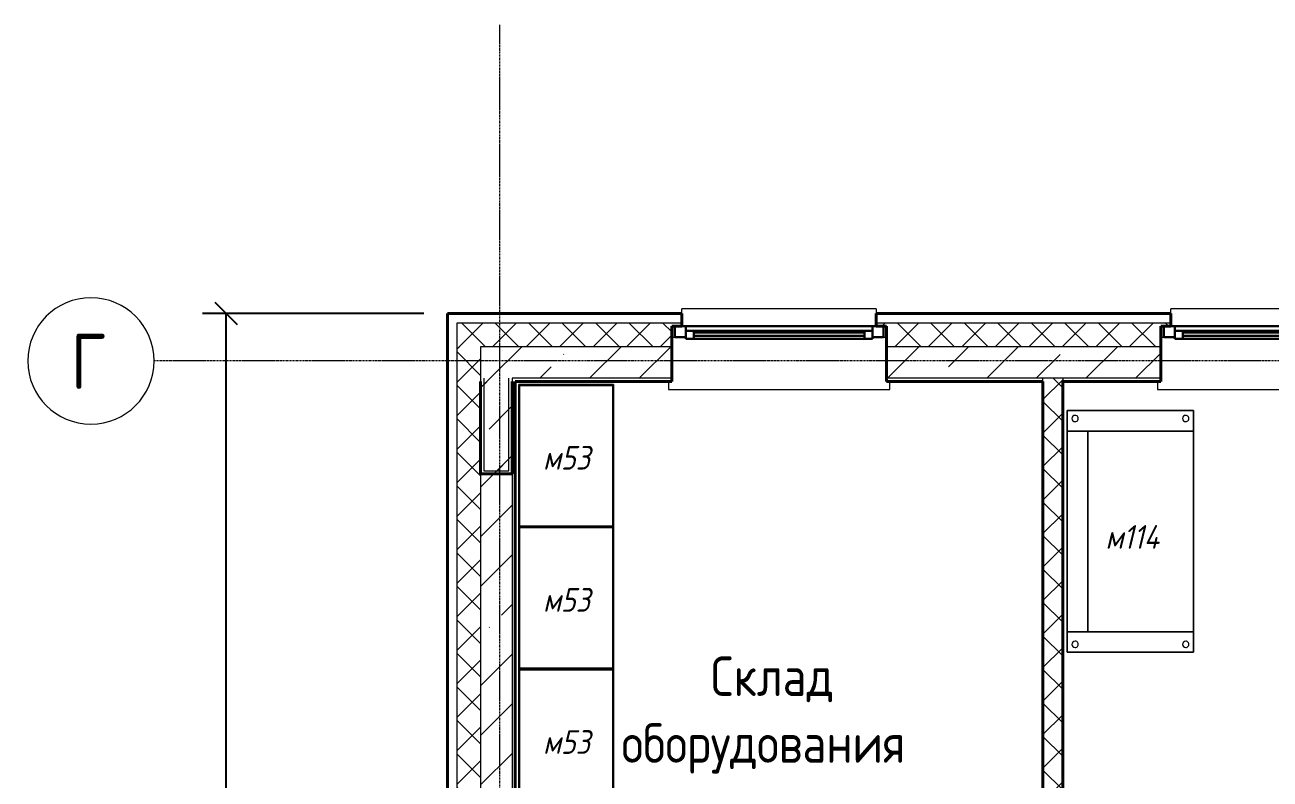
# Model space of a CAD drawing. Header units: millimetres. Extents: x -32954 to 151739, y -65671 to 56243.
# Drawn here: x -32954 to -25072, y -23402 to -18627 of the extents above; entities that cross this region are included whole.
import ezdxf

# ---------------------------------------------------------------- set-up
doc = ezdxf.new("R2010")
doc.units = ezdxf.units.MM
doc.linetypes.add('ADSK_Линия сетки', pattern=[21, 12, -3, 3, -3])
for name, color, linetype, lineweight in [('A-GENM', 7, 'Continuous', 9), ('I-FURN', 7, 'Continuous', 9), ('I-FURN-IDEN', 7, 'Continuous', 9), ('M-EQPM', 7, 'Continuous', 9), ('M-EQPM-IDEN', 7, 'Continuous', 9), ('Каркас_Импост', 7, 'Continuous', 30), ('Марки помещений', 7, 'Continuous', 18), ('Окна', 7, 'Continuous', 18), ('Оси', 7, 'Continuous', 9), ('Остекление', 7, 'Continuous', 30), ('Отлив', 7, 'Continuous', 18), ('Подоконник_Верхний брус', 7, 'Continuous', 18), ('Размеры', 7, 'Continuous', 9), ('Стены разрез', 7, 'Continuous', 40), ('Стены штриховка', 7, 'Continuous', 18)]:
    doc.layers.add(name, color=color, linetype=linetype, lineweight=lineweight)
doc.styles.add('GOST Common', font='GOST_Common.ttf', dxfattribs={"width": 0.9, "height": 250})
doc.styles.add('GOST Common_1', font='GOST_Common.ttf', dxfattribs={"width": 0.9, "height": 350})
doc.styles.add('GOST Common_I', font='GOST_Common Italic.ttf', dxfattribs={"width": 0.9, "height": 150})
doc.dimstyles.new('ADSK_Проверочный', dxfattribs={"dimscale": 304.8, "dimtxt": 251.428749, "dimasz": 0.463911, "dimexe": 0.492126, "dimexo": 0.492126, "dimgap": 0.164042, "dimtad": 1, "dimdec": 0, "dimdsep": 46, "dimtxsty": 'GOST Common', "dimblk1": 'OBLIQUE', "dimblk2": 'OBLIQUE', "dimsah": 1, "dimcen": 0.09, "dimazin": 0, "dimtfac": 1, "dimtdec": 4, "dimtix": 1, "dimtmove": 0, "dimatfit": 3, "dimfxl": 1, "dimtvp": 1, "dimtolj": 1, "dimtzin": 0, "dimarcsym": 2})
pattern_1 = [(45, (-4e-12, -22914.43), (-106.066, 106.066), []), (135, (-4e-12, -22914.43), (-106.066, -106.066), [])]
pattern_2 = [(45, (-4e-12, -22914.43), (-314.309, 314.309), []), (45, (314.3, -22914.43), (-314.309, 314.309), [555.625, -111.125, 3.353, -107.772])]

# ---------------------------------------------------------------- blocks, each defined once
blk = doc.blocks.new('B2B_Окно_1створка - 1320х1460h-729011-В_АР_ПЭ_02 Этаж')
at = {"layer": 'Каркас_Импост', "lineweight": 30}
for p, q in [((-660, 135), (-660, 65)), ((-590, 135), (-615, 135)), ((-590, 105), (-590, 135)), ((-540, 105), (-590, 105)), ((-590, 105), (-590, 55)), ((-540, 55), (-540, 105)), ((540, 105), (540, 55)), ((590, 105), (540, 105)), ((590, 135), (590, 105)), ((615, 135), (590, 135)), ((590, 55), (590, 105)), ((660, 65), (660, 135)), ((-660, 65), (-590, 65)), ((-590, 55), (-540, 55)), ((540, 55), (590, 55)), ((590, 65), (660, 65))]:
    blk.add_line(p, q, dxfattribs=at)
at = {"layer": 'Каркас_Импост'}
for p, q in [((590, 135), (-590, 135)), ((540, 105), (-540, 105)), ((-540, 55), (540, 55))]:
    blk.add_line(p, q, dxfattribs=at)
at = {"layer": 'Остекление'}
for p, q in [((540, 95), (-540, 95)), ((-540, 95), (-540, 75)), ((540, 75), (540, 95)), ((-540, 75), (540, 75))]:
    blk.add_line(p, q, dxfattribs=at)
blk = doc.blocks.new('В2В_Подоконник_ПВХ - ПВХ-717279-В_АР_ПЭ_02 Этаж')
at = {"layer": 'Подоконник_Верхний брус'}
for p, q in [((-680, 0), (-660, 0)), ((660, 0), (680, 0)), ((-700, -280), (-700, -330)), ((700, -330), (700, -280)), ((-700, -330), (700, -330))]:
    blk.add_line(p, q, dxfattribs=at)
blk = doc.blocks.new('B2B_Отлив - Отлив_металлический-717280-В_АР_ПЭ_02 Этаж')
at = {"layer": 'Отлив'}
for p, q in [((-615, 80), (-615, 110)), ((615, 110), (-615, 110)), ((615, 110), (615, 80)), ((-615, 1), (615, 1))]:
    blk.add_line(p, q, dxfattribs=at)
blk = doc.blocks.new('Ось сетки - D8-4846-В_АР_ПЭ_02 Этаж')
at = {"layer": 'Оси', "lineweight": 18}
for start, end in [(360, 180), (180, 360)]:
    blk.add_arc((0, 0), 4, start, end, dxfattribs=at)
blk = doc.blocks.new('_Oblique')
at = {"color": 0, "linetype": 'ByBlock', "lineweight": -2}
blk.add_line((-0.5, -0.5), (0.5, 0.5), dxfattribs=at)
blk = doc.blocks.new('*D149')
at = {"layer": 'Defpoints', "color": 0, "transparency": 16777216}
for p in [(-31679.4, -20454.4), (-30280, -20454.4), (-30280, -35219.4)]:
    blk.add_point(p, dxfattribs=at)
at = {"layer": 'Размеры', "color": 0, "lineweight": -2, "transparency": 16777216}
for p, q in [((-30430, -20454.4), (-31829.4, -20454.4)), ((-31679.4, -35219.4), (-31679.4, -20454.4)), ((-30430, -35219.4), (-31829.4, -35219.4))]:
    blk.add_line(p, q, dxfattribs=at)
at = {"layer": 'Размеры', "color": 0, "lineweight": -2, "transparency": 16777216, "xscale": 141.4, "yscale": 141.4, "zscale": 141.4}
for p, rotation in [((-31679.4, -20454.4), 90), ((-31679.4, -35219.4), 270)]:
    blk.add_blockref('_Oblique', p, dxfattribs=dict(at, rotation=rotation))
at = {"layer": 'Размеры', "color": 0, "transparency": 16777216, "insert": (-31854.4, -27836.9), "char_height": 250, "width": 915.371, "attachment_point": 5, "rotation": 90, "style": 'GOST Common'}
blk.add_mtext('\\A1;14765', dxfattribs=at)
blk = doc.blocks.new('М10-М12-М53-М103-М155-М186-М376-М386-М387-М390_Стеллаж - М53_Стеллаж разборный 900х600х1830-8574333-О_ТХ_03')
at = {"layer": 'A-GENM'}
for p, q in [((-425, 0), (-425, -5)), ((425, 0), (-425, 0)), ((-425, 0), (-425, -5)), ((425, 0), (-425, 0)), ((-425, -5), (-425, 0)), ((-425, 0), (425, 0)), ((-425, 0), (-425, -5)), ((425, 0), (-425, 0)), ((425, -5), (425, 0)), ((425, 0), (425, -5)), ((425, 0), (425, -5)), ((425, -5), (425, 0)), ((-425, 0), (-450, 0)), ((-450, 0), (-450, -25)), ((-450, -25), (-450, 0)), ((-450, 0), (-425, 0)), ((-445, -25), (-450, -25)), ((-450, -575), (-450, -25)), ((-450, -25), (-445, -25)), ((-450, -25), (-450, -575)), ((-450, -575), (-450, -25)), ((-445, -25), (-450, -25)), ((-450, -25), (-450, -575)), ((-445, -25), (-450, -25)), ((-450, -575), (-450, -25)), ((-450, -25), (-445, -25)), ((-450, -25), (-450, -575)), ((-445, -25), (-450, -25)), ((-450, -575), (-450, -25)), ((-445, -25), (-450, -25)), ((-450, -25), (-450, -575)), ((-445, -25), (-450, -25)), ((-425, -5), (-445, -5)), ((-445, -5), (-445, -25)), ((-445, -25), (-445, -5)), ((-445, -5), (-425, -5)), ((-445, -25), (-445, -5)), ((-445, -5), (-425, -5)), ((-425, -5), (-445, -5)), ((-445, -5), (-445, -25)), ((-445, -25), (-445, -5)), ((-445, -5), (-425, -5)), ((-425, -5), (-445, -5)), ((-445, -5), (-445, -25)), ((-445, -25), (-445, -5)), ((-445, -5), (-425, -5)), ((-425, -5), (-445, -5)), ((-445, -5), (-445, -25)), ((-445, -575), (-445, -25)), ((-445, -25), (-445, -575)), ((-445, -575), (-445, -25)), ((-445, -25), (-445, -595)), ((-445, -575), (-445, -25)), ((-445, -25), (-445, -575)), ((-445, -575), (-445, -25)), ((-445, -25), (-445, -595)), ((-425, 0), (-425, -5)), ((425, 0), (-425, 0)), ((-425, 0), (-425, -5)), ((425, 0), (-425, 0)), ((-425, -5), (-425, 0)), ((-425, 0), (425, 0)), ((-425, 0), (-425, -5)), ((425, 0), (-425, 0)), ((-425, -5), (425, -5)), ((425, -5), (-425, -5)), ((425, -5), (-425, -5)), ((425, -5), (-425, -5)), ((-425, -5), (425, -5)), ((425, -5), (-425, -5)), ((425, -5), (-425, -5)), ((425, -5), (-425, -5)), ((450, 0), (425, 0)), ((425, -5), (425, 0)), ((425, 0), (450, 0)), ((425, 0), (425, -5)), ((425, 0), (425, -5)), ((425, -5), (425, 0)), ((445, -5), (425, -5)), ((425, -5), (445, -5)), ((425, -5), (445, -5)), ((445, -5), (425, -5)), ((425, -5), (445, -5)), ((445, -5), (425, -5)), ((425, -5), (445, -5)), ((445, -5), (425, -5)), ((445, -25), (445, -5)), ((445, -5), (445, -25)), ((445, -5), (445, -25)), ((445, -25), (445, -5)), ((445, -5), (445, -25)), ((445, -25), (445, -5)), ((445, -5), (445, -25)), ((445, -25), (445, -5)), ((450, -25), (445, -25)), ((445, -25), (445, -575)), ((445, -595), (445, -25)), ((450, -25), (445, -25)), ((445, -25), (445, -575)), ((445, -595), (445, -25)), ((450, -25), (445, -25)), ((450, -25), (445, -25)), ((445, -25), (445, -575)), ((445, -595), (445, -25)), ((450, -25), (445, -25)), ((450, -25), (445, -25)), ((445, -25), (445, -575)), ((445, -595), (445, -25)), ((450, -25), (445, -25)), ((450, -25), (445, -25)), ((450, -25), (450, 0)), ((450, 0), (450, -25)), ((450, -25), (450, -600)), ((450, -575), (450, -25)), ((450, -25), (450, -575)), ((450, -575), (450, -25)), ((450, -25), (450, -575)), ((450, -575), (450, -25)), ((450, -25), (450, -575)), ((450, -575), (450, -25)), ((-450, -575), (-450, -600)), ((-450, -575), (-445, -575)), ((-450, -600), (-450, -575)), ((-445, -575), (-450, -575)), ((-445, -575), (-450, -575)), ((-445, -575), (-450, -575)), ((-445, -575), (-450, -575)), ((-445, -575), (-450, -575)), ((-445, -575), (-450, -575)), ((-450, -575), (-445, -575)), ((-450, -600), (-425, -600)), ((-425, -600), (-450, -600)), ((-445, -575), (-445, -595)), ((-445, -595), (-445, -575)), ((-445, -595), (-445, -575)), ((-445, -595), (-445, -575)), ((-445, -595), (-445, -575)), ((-445, -575), (-445, -595)), ((-445, -595), (-425, -595)), ((-425, -595), (-445, -595)), ((-425, -595), (-445, -595)), ((-425, -595), (-445, -595)), ((-445, -595), (445, -595)), ((-425, -595), (-445, -595)), ((-445, -595), (-425, -595)), ((-445, -595), (445, -595)), ((-425, -595), (-425, -600)), ((-425, -600), (-425, -595)), ((-425, -600), (-425, -595)), ((-425, -600), (-425, -595)), ((-425, -600), (-425, -595)), ((425, -595), (-425, -595)), ((-425, -595), (445, -595)), ((-425, -595), (-425, -600)), ((425, -595), (-425, -595)), ((425, -595), (-425, -595)), ((-425, -595), (445, -595)), ((-425, -595), (-425, -600)), ((-425, -595), (-425, -600)), ((425, -595), (-425, -595)), ((450, -600), (-425, -600)), ((-425, -600), (425, -600)), ((425, -600), (-425, -600)), ((-425, -600), (425, -600)), ((425, -600), (-425, -600)), ((-425, -600), (425, -600)), ((425, -600), (-425, -600)), ((-425, -600), (425, -600)), ((425, -600), (425, -595)), ((425, -595), (445, -595)), ((445, -595), (425, -595)), ((425, -600), (425, -595)), ((425, -595), (425, -600)), ((445, -595), (425, -595)), ((425, -595), (425, -600)), ((425, -595), (425, -600)), ((445, -595), (425, -595)), ((425, -595), (425, -600)), ((425, -595), (425, -600)), ((425, -595), (425, -600)), ((450, -600), (425, -600)), ((445, -595), (445, -575)), ((445, -575), (450, -575)), ((445, -575), (450, -575)), ((450, -575), (445, -575)), ((445, -575), (445, -595)), ((450, -575), (445, -575)), ((450, -575), (445, -575)), ((445, -575), (445, -595)), ((450, -575), (445, -575)), ((450, -575), (445, -575)), ((445, -575), (445, -595)), ((450, -575), (445, -575)), ((450, -575), (450, -600))]:
    blk.add_line(p, q, dxfattribs=at)
blk = doc.blocks.new('Диван 2-х местный - 1350х700х900_h_-10301887-О_ТХ_01')
at = {"layer": 'M-EQPM'}
for p, q in [((-520, 350), (-880, 350)), ((-880, 250), (-880, 350)), ((-880, 350), (-880, -450)), ((-520, 350), (-880, 350)), ((650, 350), (-880, 350)), ((-880, 350), (-880, -450)), ((-880, -450), (-880, 350)), ((-880, 350), (650, 350)), ((-750, -450), (-750, 350)), ((-750, 350), (-750, 250)), ((-750, 325), (-750, 350)), ((-750, 350), (-750, -450)), ((-750, 245), (-750, 325)), ((520, 350), (-520, 350)), ((520, 350), (-520, 350)), ((650, 350), (520, 350)), ((520, 250), (520, 350)), ((520, 350), (520, -450)), ((650, 350), (520, 350)), ((520, -450), (520, 350)), ((520, 350), (520, 325)), ((520, 325), (520, 245)), ((650, -450), (650, 350)), ((650, 350), (650, 250)), ((650, -450), (650, 350)), ((650, 350), (650, -450)), ((-880, -247.5), (-880, 250)), ((-750, 250), (-750, -247.5)), ((-750, 220), (-750, 245)), ((520, -247.5), (520, 250)), ((520, 245), (520, 220)), ((650, 250), (650, -247.5)), ((-750, 220), (520, 220)), ((-750, -310), (-750, 220)), ((520, 220), (-750, 220)), ((520, 220), (520, -310)), ((-880, -350), (-880, -247.5)), ((-750, -247.5), (-750, -350)), ((-750, -350), (-750, -310)), ((520, -350), (520, -247.5)), ((520, -310), (520, -350)), ((650, -247.5), (650, -350)), ((-880, -450), (-750, -450)), ((-750, -450), (-880, -450)), ((-880, -450), (420, -450)), ((420, -450), (-880, -450)), ((-520, -450), (520, -450)), ((520, -450), (-520, -450)), ((520, -450), (650, -450)), ((650, -450), (520, -450))]:
    blk.add_line(p, q, dxfattribs=at)
for centre, start, end in [((-830, 300), 0, 180), ((-830, 300), 0, 180), ((600, 300), 0, 180), ((600, 300), 0, 180), ((-830, 300), 180, 360), ((-830, 300), 180, 360), ((600, 300), 180, 360), ((600, 300), 180, 360), ((-830, -400), 0, 180), ((-830, -400), 0, 180), ((600, -400), 360, 180), ((600, -400), 360, 180), ((-830, -400), 180, 360), ((-830, -400), 180, 360), ((600, -400), 180, 360), ((600, -400), 180, 360)]:
    blk.add_arc(centre, 20, start, end, dxfattribs=at)

msp = doc.modelspace()

# ---------------------------------------------------------------- hatches: boundary and pattern name
at = {"layer": 'Стены разрез', "lineweight": 9}
h = msp.add_hatch(dxfattribs=at)
h.set_pattern_fill('FP_1', color=256, style=0, pattern_type=2)
h.set_pattern_definition(pattern_1)
h.paths.add_polyline_path([(-15365, -20664.4), (-15365, -20514.4), (-15865, -20514.4), (-15865, -20534.4), (-15800, -20534.4), (-15800, -20664.4)])
h.paths.add_polyline_path([(-18155, -20664.4), (-17160, -20664.4), (-17160, -20534.4), (-17095, -20534.4), (-17095, -20514.4), (-18220, -20514.4), (-18220, -20534.4), (-18155, -20534.4)])
h.paths.add_polyline_path([(-19515, -20664.4), (-19515, -20534.4), (-19450, -20534.4), (-19450, -20514.4), (-20336.2, -20514.4), (-20336.2, -20534.4), (-20271.2, -20534.4), (-20271.2, -20664.4), (-19643.4, -20664.4)])
h.paths.add_polyline_path([(-21631.2, -20664.4), (-21631.2, -20534.4), (-21566.2, -20534.4), (-21566.2, -20514.4), (-24470, -20514.4), (-24470, -20534.4), (-24405, -20534.4), (-24405, -20664.4), (-24150.2, -20664.4)])
h.paths.add_polyline_path([(-25765, -20664.4), (-25765, -20534.4), (-25700, -20534.4), (-25700, -20514.4), (-27565, -20514.4), (-27565, -20534.4), (-27500, -20534.4), (-27500, -20664.4), (-27154.8, -20664.4)])
h.paths.add_polyline_path([(-30220, -20664.4), (-28860, -20664.4), (-28860, -20534.4), (-28795, -20534.4), (-28795, -20514.4), (-30220, -20514.4)])
h = msp.add_hatch(dxfattribs=at)
h.set_pattern_fill('FP_1', color=256, style=0, pattern_type=2)
h.set_pattern_definition(pattern_1)
h.paths.add_polyline_path([(-30159.3, -35009.4), (-30070, -35009.4), (-30070, -20664.4), (-30220, -20664.4), (-30220, -35009.4)])
h = msp.add_hatch(dxfattribs=at)
h.set_pattern_fill('FP_2', color=256, style=0, pattern_type=2)
h.set_pattern_definition(pattern_2)
h.paths.add_polyline_path([(-15365, -20864.4), (-15365, -20664.4), (-15800, -20664.4), (-15800, -20864.4)])
h.paths.add_polyline_path([(-17390, -20864.4), (-17160, -20864.4), (-17160, -20664.4), (-18155, -20664.4), (-18155, -20864.4), (-18141.1, -20864.4)])
h.paths.add_polyline_path([(-19643.4, -20864.4), (-19515, -20864.4), (-19515, -20664.4), (-20271.2, -20664.4), (-20271.2, -20864.4), (-19835, -20864.4)])
h.paths.add_polyline_path([(-21631.2, -20864.4), (-21631.2, -20664.4), (-24405, -20664.4), (-24405, -20864.4), (-23660, -20864.4)])
h.paths.add_polyline_path([(-25765, -20864.4), (-25765, -20664.4), (-27500, -20664.4), (-27500, -20864.4), (-26385, -20864.4)])
h.paths.add_polyline_path([(-29890, -20864.4), (-28860, -20864.4), (-28860, -20664.4), (-30070, -20664.4), (-30070, -20864.4), (-30050, -20864.4)])
h = msp.add_hatch(dxfattribs=at)
h.set_pattern_fill('FP_2', color=256, style=0, pattern_type=2)
h.set_pattern_definition(pattern_2)
h.paths.add_polyline_path([(-30070, -34809.4), (-29870, -34809.4), (-29870, -20864.4), (-30070, -20864.4), (-30070, -34789.4)])
h = msp.add_hatch(dxfattribs=at)
h.set_pattern_fill('FP_2', color=256, style=0, pattern_type=2)
h.set_pattern_definition(pattern_2)
h.paths.add_polyline_path([(-30050, -21449.4), (-29890, -21449.4), (-29890, -20864.4), (-30050, -20864.4), (-30050, -20884.4)])
h = msp.add_hatch(dxfattribs=at)
h.set_pattern_fill('FP_1', color=256, style=0, pattern_type=2)
h.set_pattern_definition(pattern_1)
h.paths.add_polyline_path([(-26385, -26260.9), (-26385, -20864.4), (-26510, -20864.4), (-26510, -26260.9)])

# ---------------------------------------------------------------- linework, layer by layer
at = {"layer": 'Оси', "linetype": 'ADSK_Линия сетки'}
for p, q in [((-29950, -18626.6), (-29950, -37414.4)), ((2500, -20754.4), (-32136.4, -20754.4))]:
    msp.add_line(p, q, dxfattribs=at)
at = {"layer": 'Стены разрез'}
for p, q in [((-28795, -20454.4), (-30280, -20454.4)), ((-30280, -20454.4), (-30280, -35219.4)), ((-28795, -20534.4), (-28795, -20454.4)), ((-25700, -20454.4), (-27565, -20454.4)), ((-27565, -20454.4), (-27565, -20534.4)), ((-25700, -20534.4), (-25700, -20454.4)), ((-28860, -20884.4), (-28860, -20534.4)), ((-28860, -20534.4), (-28795, -20534.4)), ((-27565, -20534.4), (-27500, -20534.4)), ((-27500, -20534.4), (-27500, -20884.4)), ((-25765, -20884.4), (-25765, -20534.4)), ((-25765, -20534.4), (-25700, -20534.4)), ((-30070, -20884.4), (-30070, -21469.4)), ((-29870, -21469.4), (-29870, -20884.4)), ((-29850, -20884.4), (-28860, -20884.4)), ((-29850, -26685.9), (-29850, -20884.4)), ((-27500, -20884.4), (-26510, -20884.4)), ((-26510, -20884.4), (-26510, -26260.9)), ((-26385, -20884.4), (-25765, -20884.4)), ((-26385, -26260.9), (-26385, -20884.4)), ((-30070, -21469.4), (-29870, -21469.4))]:
    msp.add_line(p, q, dxfattribs=at)
at = {"layer": 'Стены штриховка'}
for p, q in [((-28795, -20514.4), (-30220, -20514.4)), ((-30220, -20514.4), (-30220, -35159.4)), ((-25700, -20514.4), (-27565, -20514.4)), ((-28860, -20664.4), (-30070, -20664.4)), ((-30070, -20664.4), (-30070, -35009.4)), ((-25765, -20664.4), (-27500, -20664.4)), ((-30050, -20864.4), (-30050, -20884.4)), ((-30050, -20884.4), (-30050, -21449.4)), ((-29890, -20884.4), (-29890, -20864.4)), ((-29890, -21449.4), (-29890, -20884.4)), ((-28860, -20864.4), (-29870, -20864.4)), ((-29870, -20864.4), (-29870, -34809.4)), ((-25765, -20864.4), (-27500, -20864.4)), ((-26510, -20884.4), (-26510, -20864.4)), ((-26385, -20864.4), (-26385, -20884.4)), ((-30050, -21449.4), (-29890, -21449.4))]:
    msp.add_line(p, q, dxfattribs=at)

# ---------------------------------------------------------------- block references
at = {"layer": 'I-FURN', "rotation": 270}
for p in [(-29228.4, -21354.6), (-29228.4, -22254.6), (-29228.4, -23154.6)]:
    msp.add_blockref('М10-М12-М53-М103-М155-М186-М376-М386-М387-М390_Стеллаж - М53_Стеллаж разборный 900х600х1830-8574333-О_ТХ_03', p, dxfattribs=at)
at = {"layer": 'M-EQPM', "rotation": 89.99999999999993}
msp.add_blockref('Диван 2-х местный - 1350х700х900_h_-10301887-О_ТХ_01', (-26006.6, -21718.9), dxfattribs=at)
at = {"layer": 'Окна'}
for name, p in [('B2B_Отлив - Отлив_металлический-717280-В_АР_ПЭ_02 Этаж', (-28180, -20534.4)), ('B2B_Отлив - Отлив_металлический-717280-В_АР_ПЭ_02 Этаж', (-25085, -20534.4)), ('B2B_Окно_1створка - 1320х1460h-729011-В_АР_ПЭ_02 Этаж', (-28180, -20669.4)), ('B2B_Окно_1створка - 1320х1460h-729011-В_АР_ПЭ_02 Этаж', (-25085, -20669.4)), ('В2В_Подоконник_ПВХ - ПВХ-717279-В_АР_ПЭ_02 Этаж', (-28180, -20604.4)), ('В2В_Подоконник_ПВХ - ПВХ-717279-В_АР_ПЭ_02 Этаж', (-25085, -20604.4))]:
    msp.add_blockref(name, p, dxfattribs=at)
at = {"layer": 'Оси', "lineweight": 18, "xscale": 99.99999999999993, "yscale": 99.99999999999993, "zscale": 99.99999999999993, "rotation": 89.99999999999982}
msp.add_blockref('Ось сетки - D8-4846-В_АР_ПЭ_02 Этаж', (-32536.4, -20754.4), dxfattribs=at)

# ---------------------------------------------------------------- texts
at = {"layer": 'I-FURN-IDEN', "char_height": 150, "attachment_point": 1, "style": 'GOST Common_I'}
for s, insert, width in [('\\fGOST Common|b0|i1|c204|p34|;\\W.9;м', (-29674.6, -21292.5), 137.089), ('53', (-29561.5, -21292.5), 245.316), ('53', (-29561.5, -22192.5), 245.316), ('\\fGOST Common|b0|i1|c204|p34|;\\W.9;м', (-29674.6, -22192.5), 137.089), ('53', (-29561.5, -23092.5), 245.316), ('\\fGOST Common|b0|i1|c204|p34|;\\W.9;м', (-29674.6, -23092.5), 137.089)]:
    msp.add_mtext(s, dxfattribs=dict(at, insert=insert, width=width))
at = {"layer": 'M-EQPM-IDEN', "char_height": 150, "attachment_point": 1, "style": 'GOST Common_I'}
for s, insert, width in [('114', (-26001.4, -21793.8), 310.253), ('\\fGOST Common|b0|i1|c204|p34|;\\W.9;м', (-26114.5, -21793.8), 137.089)]:
    msp.add_mtext(s, dxfattribs=dict(at, insert=insert, width=width))
at = {"layer": 'Марки помещений', "lineweight": 9, "char_height": 250, "attachment_point": 1, "style": 'GOST Common'}
for s, insert, width in [('Склад', (-28612.3, -22625.7), 995.696), ('Склад', (-28612.3, -22625.7), 995.696), ('Склад', (-28612.3, -22625.7), 995.696), ('оборудования', (-29177.9, -23049), 2359.366), ('оборудования', (-29177.9, -23049), 2359.366), ('оборудования', (-29177.9, -23049), 2359.366)]:
    msp.add_mtext(s, dxfattribs=dict(at, insert=insert, width=width))
at = {"layer": 'Оси', "insert": (-32663.5, -20581.2), "char_height": 350, "width": 274.177, "attachment_point": 1, "style": 'GOST Common_1'}
msp.add_mtext('\\fGOST Common|b0|i0|c204|p34|;\\W.9;Г', dxfattribs=at)

# ---------------------------------------------------------------- dimensions: what is measured, and where the dimension line sits
at = {"layer": 'Размеры'}
dim = msp.add_linear_dim(base=(-31679.4, -20454.4), p1=(-30280, -35219.4), p2=(-30280, -20454.4), angle=90, dimstyle='ADSK_Проверочный', override={"dimpost": '<>', "dimfxl": 14765}, dxfattribs=at)
dim.commit()
dim.dimension.update_dxf_attribs({"geometry": '*D149', "text_midpoint": (-31854.4, -27836.9)})

doc.saveas('drawing.dxf')
